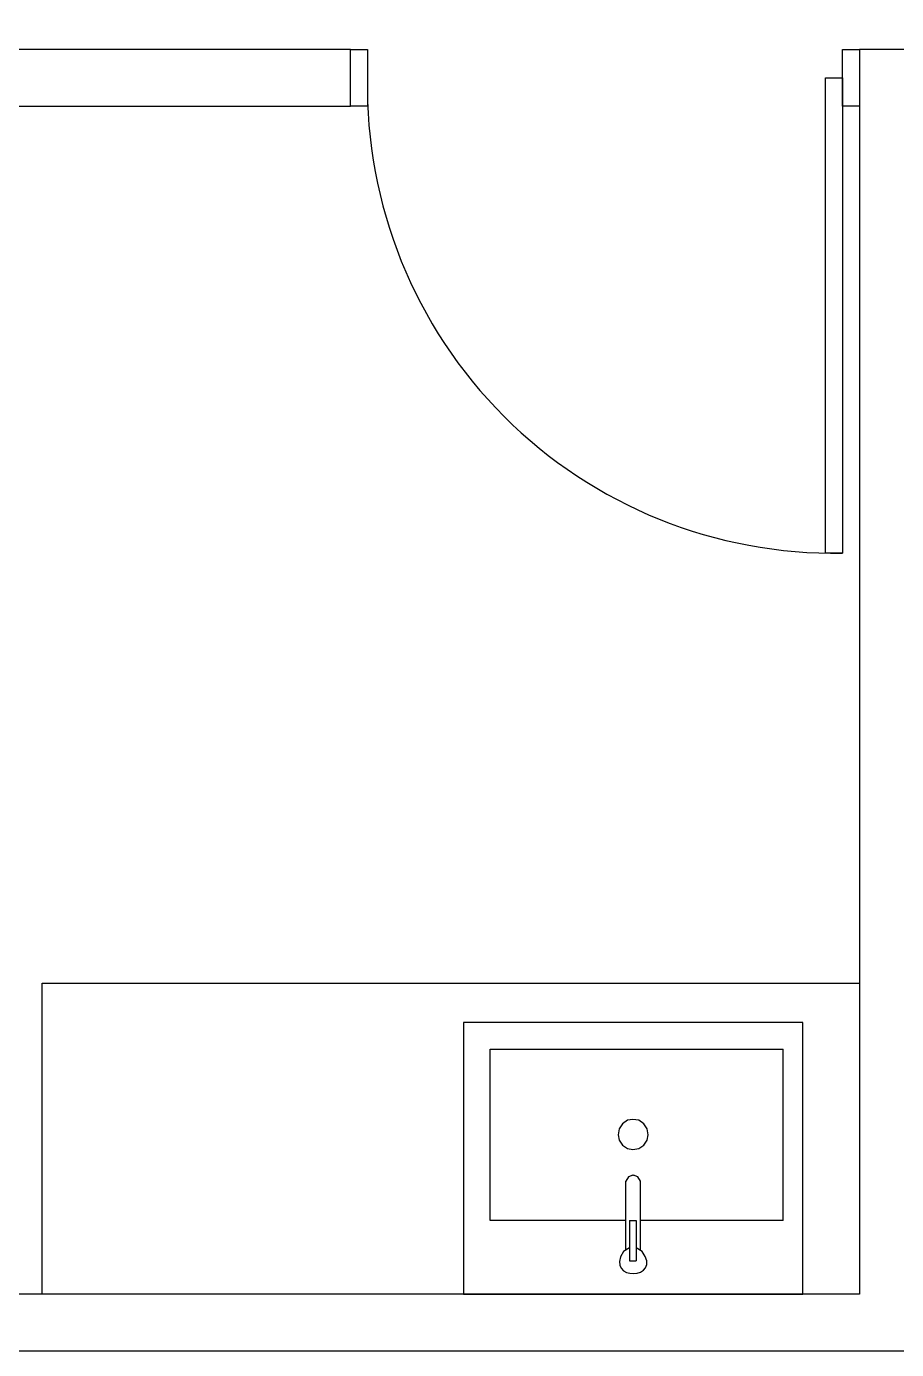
# Model space of a CAD drawing. Header units: centimetres. Extents: x -2363 to 10982, y -15317 to 6533.
# Drawn here: x -462.8 to -308.9, y -2000.2 to -1766.3 of the extents above; entities that cross this region are included whole.
import ezdxf

# ---------------------------------------------------------------- set-up
doc = ezdxf.new("R2010")
doc.units = ezdxf.units.CM
doc.header["$MEASUREMENT"] = 0
for name, color, linetype in [('00_Walls', 6, 'Continuous'), ('01_Doors', 4, 'Continuous'), ('01_Office_Furnitures', 7, 'Continuous'), ('01_Toilets_Details', 8, 'Continuous')]:
    doc.layers.add(name, color=color, linetype=linetype)

msp = doc.modelspace()

# ---------------------------------------------------------------- linework, layer by layer
at = {"layer": '00_Walls'}
msp.add_lwpolyline([(-405.49, -1770.42), (-565.87, -1770.42), (-565.91, -1705.4), (-585.91, -1705.4), (-585.49, -2415.42), (-565.49, -2415.42), (-565.73, -2000.41), (224.51, -2000.41), (224.51, -2300.41), (234.51, -2300.41), (234.51, -1990.41), (232.37, -1592.24), (222.37, -1592.24), (223.33, -1770.41), (-305.49, -1770.41), (-315.49, -1770.41), (-315.49, -1990.41), (-565.74, -1990.41), (-565.86, -1780.41), (-405.49, -1780.41)], close=True, dxfattribs=at)
at = {"layer": '01_Doors'}
for points in [[(-405.49, -1780.41), (-405.49, -1770.41), (-402.49, -1770.41), (-402.49, -1780.41)], [(-318.49, -1780.41), (-318.49, -1770.41), (-315.49, -1770.41), (-315.49, -1780.41)], [(-318.49, -1775.41), (-318.49, -1859.41), (-321.49, -1859.41), (-321.49, -1775.41)]]:
    msp.add_lwpolyline(points, close=True, dxfattribs=at)
msp.add_arc((-319.99, -1776.91), 82.51, 178.9584, 271.0416, dxfattribs=at)
at = {"layer": '01_Office_Furnitures'}
msp.add_lwpolyline([(-460.01, -1990.41), (-460.01, -1935.41), (-315.49, -1935.41), (-315.49, -1990.41)], dxfattribs=at)
at = {"layer": '01_Toilets_Details'}
for p, q in [((-385.49, -1942.41), (-385.49, -1990.41)), ((-325.49, -1942.41), (-385.49, -1942.41)), ((-325.49, -1990.41), (-325.49, -1942.41)), ((-380.79, -1977.38), (-380.79, -1947.11)), ((-380.79, -1947.11), (-328.97, -1947.11)), ((-328.97, -1977.38), (-328.97, -1947.11)), ((-356.47, -1959.67), (-357.38, -1960.28)), ((-355.56, -1959.52), (-356.47, -1959.67)), ((-354.5, -1959.67), (-355.56, -1959.52)), ((-353.59, -1960.28), (-354.5, -1959.67)), ((-357.99, -1961.19), (-358.14, -1962.25)), ((-357.38, -1960.28), (-357.99, -1961.19)), ((-352.99, -1961.19), (-353.59, -1960.28)), ((-352.84, -1962.25), (-352.99, -1961.19)), ((-358.14, -1962.25), (-357.99, -1963.16)), ((-357.99, -1963.16), (-357.38, -1964.06)), ((-357.38, -1964.06), (-356.47, -1964.67)), ((-354.5, -1964.67), (-353.59, -1964.06)), ((-353.59, -1964.06), (-352.99, -1963.16)), ((-352.99, -1963.16), (-352.84, -1962.25)), ((-356.47, -1964.67), (-355.56, -1964.82)), ((-355.56, -1964.82), (-354.5, -1964.67)), ((-356.32, -1969.66), (-356.77, -1970.41)), ((-356.77, -1982.53), (-356.77, -1970.41)), ((-355.56, -1969.35), (-356.32, -1969.66)), ((-355.56, -1969.35), (-355.41, -1969.35)), ((-354.65, -1969.66), (-355.41, -1969.35)), ((-354.2, -1970.41), (-354.65, -1969.66)), ((-354.2, -1982.53), (-354.2, -1970.41)), ((-356.77, -1977.38), (-380.79, -1977.38)), ((-356.17, -1977.38), (-356.17, -1984.5)), ((-356.17, -1977.38), (-354.96, -1977.38)), ((-354.96, -1977.38), (-354.96, -1984.5)), ((-328.97, -1977.38), (-354.2, -1977.38)), ((-356.17, -1984.5), (-354.96, -1984.5))]:
    msp.add_line(p, q, dxfattribs=at)
msp.add_lwpolyline([(-385.49, -1990.41), (-325.49, -1990.41)], dxfattribs=at)
msp.add_open_spline([(-356.17, -1982.23), (-356.17, -1982.23), (-357.23, -1982.84), (-357.23, -1982.84), (-360.66, -1988.25), (-350.1, -1987.88), (-353.9, -1982.84), (-353.9, -1982.84), (-354.96, -1982.23), (-354.96, -1982.23)], degree=3, knots=[0, 0, 0, 0, 1, 1, 1, 2, 2, 2, 3, 3, 3, 3], dxfattribs=at)

doc.saveas('drawing.dxf')
